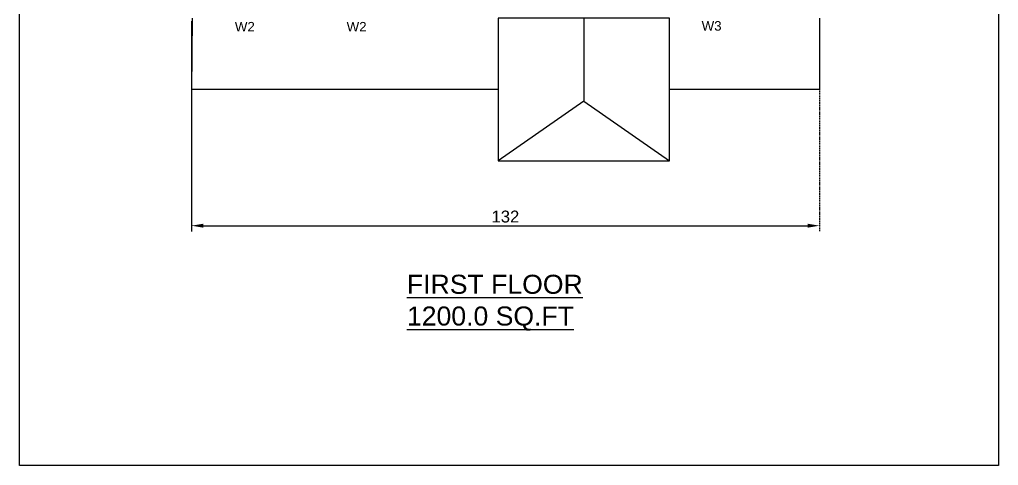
# Model space of a CAD drawing. Header units: inches. Extents: x -2903 to 3367, y -161 to 1064.
# Drawn here: x 3160.9 to 3366.6, y -1.1 to 92.5 of the extents above; entities that cross this region are included whole.
import ezdxf

# ---------------------------------------------------------------- set-up
doc = ezdxf.new("R2010")
doc.units = ezdxf.units.IN
doc.header["$MEASUREMENT"] = 0
doc.linetypes.add('HIDDEN', pattern=[0.375, 0.25, -0.125])
doc.layers.add('DIMENSION', color=31, linetype='Continuous', lineweight=25)
doc.styles.get("Standard").update_dxf_attribs({"font": 'arial.ttf'})
doc.dimstyles.new('ISO-25', dxfattribs={"dimtxt": 2.5, "dimasz": 2.5, "dimexe": 1.25, "dimexo": 0.625, "dimtad": 1, "dimtxsty": 'Standard', "dimcen": 2.5, "dimadec": 0, "dimazin": 0, "dimtfac": 1, "dimtmove": 0, "dimatfit": 3, "dimfxl": 1, "dimarcsym": 0})

# ---------------------------------------------------------------- blocks, each defined once
blk = doc.blocks.new('*D708')
at = {"color": 0, "lineweight": -2, "transparency": 16777216}
for p, q in [((3197.01, 92.22), (3197.01, 48.01)), ((3199.51, 49.26), (3326.51, 49.26))]:
    blk.add_line(p, q, dxfattribs=at)
at = {"color": 0, "linetype": 'HIDDEN', "lineweight": -2, "transparency": 16777216}
blk.add_line((3329.01, 92.22), (3329.01, 48.01), dxfattribs=at)
at = {"color": 0, "transparency": 16777216}
for points in [[(3199.51, 49.67), (3199.51, 48.84), (3197.01, 49.26)], [(3326.51, 49.67), (3326.51, 48.84), (3329.01, 49.26)]]:
    blk.add_solid(points, dxfattribs=at)
at = {"layer": 'Defpoints', "color": 0, "transparency": 16777216}
for p in [(3197.01, 92.85), (3329.01, 92.85), (3329.01, 49.26)]:
    blk.add_point(p, dxfattribs=at)
at = {"color": 0, "transparency": 16777216, "insert": (3263.01, 51.16), "char_height": 2.5, "attachment_point": 5}
blk.add_mtext('132', dxfattribs=at)

msp = doc.modelspace()

# ---------------------------------------------------------------- linework, layer by layer
at = {"color": 7}
for p, q in [((3197.141, 92.848, -204.192), (3197.009, 77.848, -204.192)), ((3329.009, 92.848, -204.192), (3329.009, 77.848, -204.192))]:
    msp.add_line(p, q, dxfattribs=at)
for p, q in [((3279.509, 92.848, -204.192), (3279.509, 75.407, -204.192)), ((3261.509, 77.848, -204.192), (3197.009, 77.848, -204.192)), ((3329.009, 77.848, -204.192), (3297.509, 77.848, -204.192)), ((3279.509, 75.407, -204.192), (3261.509, 62.848, -204.192)), ((3279.509, 75.407, -204.192), (3297.509, 62.848, -204.192))]:
    msp.add_line(p, q)
at = {"elevation": -204.192}
for points in [[(3160.898, 254.391), (3366.627, 254.391), (3366.627, -1.094), (3160.898, -1.094)], [(3261.509, 92.848), (3261.509, 62.848), (3297.509, 62.848), (3297.509, 92.848)]]:
    msp.add_lwpolyline(points, close=True, dxfattribs=at)

# ---------------------------------------------------------------- texts
at = {"layer": 'DIMENSION'}
for s, insert, char_height, width, attachment_point in [('W2', (3210.337, 92.049, -204.192), 2, 7.2361, 3), ('W2', (3233.829, 92.049, -204.192), 2, 7.2361, 3), ('W3', (3308.442, 92.217, -204.192), 2, 7.2361, 3), ('{\\LFIRST FLOOR \\P1200.0 SQ.FT}', (3242.317, 38.951, -204.192), 4, 80.0027, 1)]:
    msp.add_mtext(s, dxfattribs=dict(at, insert=insert, char_height=char_height, width=width, attachment_point=attachment_point))

# ---------------------------------------------------------------- dimensions: what is measured, and where the dimension line sits
dim = msp.add_linear_dim(base=(3329.009, 49.258, -204.192), p1=(3197.009, 92.848, -204.192), p2=(3329.009, 92.848, -204.192), dimstyle='ISO-25')
dim.commit()
dim.dimension.update_dxf_attribs({"geometry": '*D708', "text_midpoint": (3263.009, 51.16, -204.192)})

doc.saveas('drawing.dxf')
